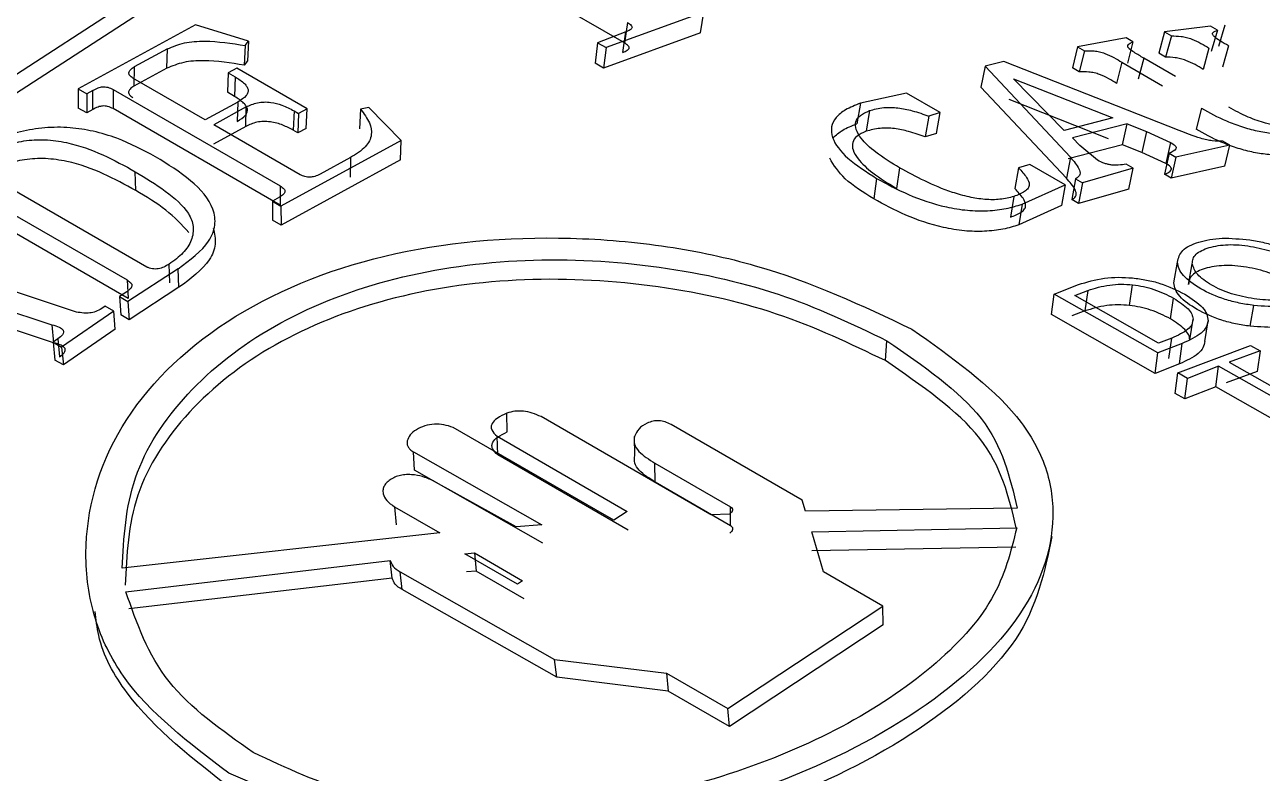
# Model space of a CAD drawing. Header units: millimetres. Extents: x 0 to 293, y 0 to 345.
# Drawn here: x 61.54 to 66.83, y 124.05 to 127.25 of the extents above; entities that cross this region are included whole.
import ezdxf

# ---------------------------------------------------------------- set-up
doc = ezdxf.new("R2010")
doc.units = ezdxf.units.MM

msp = doc.modelspace()

# ---------------------------------------------------------------- linework, layer by layer
at = {"color": 7, "linetype": 'Continuous', "lineweight": 25}
for p, q in [((62.388, 127.6091), (59.5546, 125.771)), ((64.1023, 127.1698), (63.3884, 127.5819)), ((62.3808, 127.5237), (59.5704, 125.7006)), ((64.441, 127.3015), (64.0235, 127.1495)), ((64.4264, 127.2132), (64.441, 127.3015)), ((62.2696, 127.247), (61.7682, 126.973)), ((62.4963, 127.1772), (62.2696, 127.247)), ((64.1148, 127.2574), (64.1023, 127.1698)), ((66.607, 127.2411), (66.4102, 127.2165)), ((66.6364, 127.2241), (66.607, 127.2411)), ((66.6424, 127.1565), (66.6695, 127.2476)), ((64.1078, 127.2167), (63.9874, 127.1704)), ((64.4264, 127.2132), (64.0124, 127.0625)), ((64.0957, 127.1292), (64.1078, 127.2167)), ((66.2455, 127.1911), (66.0381, 127.1531)), ((66.2749, 127.1741), (66.2455, 127.1911)), ((66.4102, 127.2165), (66.3852, 127.1257)), ((66.4102, 127.2165), (66.4397, 127.1995)), ((66.4397, 127.1995), (66.4147, 127.1087)), ((66.6364, 127.2241), (66.6098, 127.1331)), ((62.1493, 127.1443), (62.0076, 127.0673)), ((62.1467, 127.0612), (62.1493, 127.1443)), ((62.4809, 127.1586), (62.4767, 127.0747)), ((62.4809, 127.1586), (62.4963, 127.1772)), ((62.4963, 127.1772), (62.4919, 127.0932)), ((63.9874, 127.1704), (63.9763, 127.0833)), ((63.9874, 127.1704), (64.0235, 127.1495)), ((64.0235, 127.1495), (64.0124, 127.0625)), ((66.0381, 127.1531), (66.0161, 127.0628)), ((66.0381, 127.1531), (66.0676, 127.1361)), ((66.0676, 127.1361), (66.0456, 127.0458)), ((66.2749, 127.1741), (66.2513, 127.0835)), ((66.4147, 127.1087), (66.3852, 127.1257)), ((66.5999, 127.1478), (66.5744, 127.0569)), ((66.6834, 127.1578), (66.6573, 127.0668)), ((62.4919, 127.0932), (62.4767, 127.0747)), ((64.0124, 127.0625), (63.9763, 127.0833)), ((65.723, 127.0906), (65.6435, 127.0706)), ((66.4722, 126.7961), (65.723, 127.0906)), ((66.2279, 127.0872), (66.2054, 126.9968)), ((66.2279, 127.0872), (66.4015, 126.987)), ((66.321, 127.1048), (66.2978, 127.0143)), ((66.4571, 127.0262), (66.321, 127.1048)), ((62.0076, 127.0673), (62.0061, 126.9848)), ((62.1467, 127.0612), (62.0061, 126.9848)), ((62.4089, 127.0422), (62.4059, 126.9588)), ((62.4452, 127.0613), (62.4089, 127.0422)), ((62.4089, 127.0422), (62.4393, 127.0246)), ((62.4393, 127.0246), (62.4363, 126.9413)), ((62.746, 126.8876), (62.4452, 127.0613)), ((65.6435, 127.0706), (65.6247, 126.981)), ((65.6435, 127.0706), (66.0077, 126.6811)), ((66.0456, 127.0458), (66.0161, 127.0628)), ((61.7682, 126.973), (61.8043, 126.9522)), ((61.7682, 126.973), (61.7684, 126.8915)), ((61.8303, 126.9672), (61.8043, 126.9522)), ((61.8302, 126.8855), (61.8303, 126.9672)), ((61.9171, 126.9709), (61.9167, 126.889)), ((61.9171, 126.9709), (62.6311, 126.5588)), ((62.3109, 126.8405), (62.0018, 127.019)), ((65.9905, 126.592), (65.6247, 126.981)), ((65.9817, 126.7962), (65.7648, 127.017)), ((65.7648, 127.017), (66.1896, 126.8496)), ((61.8043, 126.9522), (61.8044, 126.8706)), ((62.4501, 126.9171), (62.3109, 126.8405)), ((62.4363, 126.9413), (62.4059, 126.9588)), ((62.4501, 126.9171), (62.4479, 126.8342)), ((65.308, 126.9551), (65.1103, 126.9123)), ((65.4516, 126.8722), (65.308, 126.9551)), ((66.1699, 126.7597), (65.7458, 126.9274)), ((61.8044, 126.8706), (61.7684, 126.8915)), ((61.8302, 126.8855), (61.8044, 126.8706)), ((62.6306, 126.4769), (61.9167, 126.889)), ((62.4862, 126.8963), (62.3469, 126.8197)), ((62.4839, 126.8133), (62.4862, 126.8963)), ((62.6901, 126.8798), (62.6871, 126.7965)), ((62.6901, 126.8798), (62.7096, 126.8685)), ((62.7096, 126.8685), (62.7066, 126.7852)), ((62.746, 126.8876), (62.7096, 126.8685)), ((62.7427, 126.8042), (62.746, 126.8876)), ((62.9744, 126.8871), (62.9702, 126.8031)), ((63.0096, 126.894), (62.9744, 126.8871)), ((63.1487, 126.7536), (63.0096, 126.894)), ((65.1103, 126.9123), (65.0958, 126.824)), ((65.1493, 126.8805), (65.1349, 126.7922)), ((65.4516, 126.8722), (65.4034, 126.857)), ((65.4357, 126.7834), (65.4516, 126.8722)), ((66.5674, 126.8912), (66.545, 126.8008)), ((62.4839, 126.8133), (62.3458, 126.7374)), ((62.7165, 126.6064), (62.3469, 126.8197)), ((65.4034, 126.857), (65.3878, 126.7684)), ((66.1896, 126.8496), (65.9817, 126.7962)), ((66.2505, 126.824), (66.0163, 126.7639)), ((66.2306, 126.7342), (66.2505, 126.824)), ((66.2505, 126.824), (66.3324, 126.791)), ((62.7066, 126.7852), (62.6871, 126.7965)), ((62.7427, 126.8042), (62.7066, 126.7852)), ((65.4357, 126.7834), (65.3878, 126.7684)), ((66.0479, 126.7313), (66.0163, 126.7639)), ((66.3324, 126.791), (66.3124, 126.7011)), ((66.3324, 126.791), (66.4354, 126.745)), ((63.1487, 126.7536), (62.6344, 126.473)), ((63.1447, 126.6697), (63.1487, 126.7536)), ((66.2306, 126.7342), (65.9983, 126.6746)), ((66.123, 126.6691), (66.0479, 126.7313)), ((66.3124, 126.7011), (66.2306, 126.7342)), ((66.4354, 126.745), (66.4153, 126.6551)), ((66.6888, 126.7333), (66.4587, 126.6813)), ((66.6888, 126.7333), (66.6594, 126.7504)), ((66.6673, 126.6431), (66.6888, 126.7333)), ((63.1447, 126.6697), (62.6346, 126.3914)), ((62.932, 126.6799), (62.8013, 126.6088)), ((62.932, 126.6799), (62.9294, 126.5968)), ((65.8346, 126.651), (65.7864, 126.6359)), ((65.9852, 126.5641), (65.8346, 126.651)), ((66.0077, 126.6811), (65.9905, 126.592)), ((66.2756, 126.6343), (66.2462, 126.6513)), ((66.4153, 126.6551), (66.3124, 126.7011)), ((66.4292, 126.6983), (66.4096, 126.6086)), ((66.4292, 126.6983), (66.4587, 126.6813)), ((66.4587, 126.6813), (66.439, 126.5915)), ((62.0613, 126.2123), (61.3473, 126.6245)), ((62.0135, 126.539), (62.0119, 126.6197)), ((65.2779, 126.6359), (65.265, 126.5481)), ((65.7864, 126.6359), (65.7708, 126.5473)), ((66.2756, 126.6343), (66.0594, 126.5724)), ((66.2575, 126.5449), (66.2756, 126.6343)), ((66.439, 126.5915), (66.4096, 126.6086)), ((66.6673, 126.6431), (66.439, 126.5915)), ((61.2626, 126.5693), (61.9765, 126.1571)), ((62.6311, 126.5588), (62.6306, 126.4769)), ((65.1796, 126.5911), (65.1675, 126.5037)), ((65.8013, 126.4806), (65.9852, 126.5641)), ((65.9852, 126.5641), (65.9693, 126.4754)), ((66.03, 126.5894), (66.0136, 126.5005)), ((66.03, 126.5894), (66.0594, 126.5724)), ((66.0594, 126.5724), (66.043, 126.4835)), ((66.2575, 126.5449), (66.043, 126.4835)), ((62.6275, 126.5107), (62.5983, 126.4938)), ((62.5983, 126.4938), (62.6344, 126.473)), ((62.5983, 126.4938), (62.5985, 126.4122)), ((65.7654, 126.5135), (65.7511, 126.4252)), ((66.043, 126.4835), (66.0136, 126.5005)), ((61.9814, 126.0785), (61.2675, 126.4906)), ((62.6344, 126.473), (62.6346, 126.3914)), ((65.8013, 126.4806), (65.7871, 126.3924)), ((65.9693, 126.4754), (65.7871, 126.3924)), ((62.6346, 126.3914), (62.5985, 126.4122)), ((61.7607, 126.0202), (60.7597, 126.3516)), ((66.4498, 126.1452), (66.4652, 126.2338)), ((62.1947, 126.2052), (61.9801, 126.0651)), ((62.1601, 126.1452), (62.1564, 126.2246)), ((62.1985, 126.1258), (62.1947, 126.2052)), ((66.513, 126.1376), (66.5287, 126.2263)), ((61.9765, 126.1571), (61.9814, 126.0785)), ((62.1985, 126.1258), (61.9856, 125.9869)), ((65.9382, 126.097), (66.0427, 126.1376)), ((66.2602, 126.0484), (66.2738, 126.1364)), ((61.9758, 126.1071), (61.944, 126.086)), ((61.944, 126.086), (61.9801, 126.0651)), ((61.944, 126.086), (61.9495, 126.0077)), ((65.9266, 126.0097), (65.9382, 126.097)), ((66.3815, 125.8455), (65.9382, 126.097)), ((66.026, 126.0908), (66.082, 126.1124)), ((66.3846, 125.8873), (66.026, 126.0908)), ((66.082, 126.1124), (66.0696, 126.0249)), ((66.435, 125.9914), (66.449, 126.0796)), ((61.3734, 126.0593), (61.6555, 125.9661)), ((61.9197, 126.0246), (61.6967, 125.8707)), ((61.8836, 126.0454), (61.8683, 126.0351)), ((61.9197, 126.0246), (61.8836, 126.0454)), ((61.9256, 125.9466), (61.9197, 126.0246)), ((61.9801, 126.0651), (61.9856, 125.9869)), ((66.0696, 126.0249), (66.0141, 126.0035)), ((66.7765, 125.9595), (66.7919, 126.0481)), ((61.6628, 125.8891), (61.3812, 125.9826)), ((61.6555, 125.9661), (61.6628, 125.8891)), ((61.9856, 125.9869), (61.9495, 126.0077)), ((66.3698, 125.7582), (65.9266, 126.0097)), ((66.5184, 125.9018), (66.532, 125.9897)), ((66.582, 125.895), (66.5959, 125.9831)), ((61.9256, 125.9466), (61.7045, 125.7941)), ((61.681, 125.9059), (61.6606, 125.8916)), ((61.6606, 125.8916), (61.6967, 125.8707)), ((61.6606, 125.8916), (61.6684, 125.8149)), ((61.681, 125.9059), (61.6886, 125.8291)), ((61.6967, 125.8707), (61.7045, 125.7941)), ((65.217, 125.8127), (65.2236, 125.8978)), ((66.486, 125.886), (66.3815, 125.8455)), ((66.4407, 125.9089), (66.3846, 125.8873)), ((66.4282, 125.8213), (66.4407, 125.9089)), ((66.4671, 125.76), (66.7774, 125.8774)), ((66.4735, 125.7984), (66.486, 125.886)), ((66.7774, 125.8774), (66.819, 125.8538)), ((61.7045, 125.7941), (61.6684, 125.8149)), ((66.3698, 125.7582), (66.3815, 125.8455)), ((66.819, 125.8538), (66.6867, 125.8054)), ((66.6867, 125.8054), (67.0883, 125.5775)), ((66.819, 125.8538), (66.8052, 125.7657)), ((66.4735, 125.7984), (66.3698, 125.7582)), ((66.4558, 125.6729), (66.4671, 125.76)), ((66.5087, 125.7364), (66.4671, 125.76)), ((66.6413, 125.7883), (66.5087, 125.7364)), ((66.6289, 125.7007), (66.6413, 125.7883)), ((67.0429, 125.5603), (66.6413, 125.7883)), ((66.8052, 125.7657), (66.6739, 125.7177)), ((66.4974, 125.6493), (66.5087, 125.7364)), ((66.6289, 125.7007), (66.4974, 125.6493)), ((67.0305, 125.4728), (66.6289, 125.7007)), ((66.4974, 125.6493), (66.4558, 125.6729)), ((63.6013, 125.5082), (63.5989, 125.5885)), ((64.4676, 125.1564), (63.7461, 125.5734)), ((64.8622, 125.2162), (64.3014, 125.54)), ((63.9792, 125.1758), (63.3703, 125.5273)), ((63.558, 125.4895), (64.1142, 125.1681)), ((63.5613, 125.4098), (63.558, 125.4895)), ((64.1458, 125.4071), (64.1449, 125.4882)), ((63.2001, 125.4226), (63.7487, 125.1109)), ((63.2052, 125.3441), (63.2001, 125.4226)), ((64.1175, 125.0884), (63.5613, 125.4098)), ((63.7538, 125.0324), (63.2052, 125.3441)), ((64.2325, 125.3746), (64.5546, 125.1882)), ((64.2339, 125.2938), (64.2325, 125.3746)), ((63.6396, 125.1029), (63.295, 125.2938)), ((64.556, 125.1074), (64.2339, 125.2938)), ((63.1195, 125.1885), (63.3137, 125.0764)), ((63.1195, 125.1885), (63.1264, 125.1112)), ((64.0563, 125.1313), (63.9792, 125.1758)), ((64.556, 125.1074), (64.5546, 125.1882)), ((64.8763, 125.169), (64.8622, 125.2162)), ((65.7802, 125.1821), (64.8763, 125.169)), ((64.1142, 125.1681), (64.0563, 125.1313)), ((64.4731, 125.1535), (64.4676, 125.1564)), ((64.5507, 125.157), (64.4731, 125.1535)), ((63.3137, 125.0764), (61.9558, 124.9261)), ((63.7487, 125.1109), (63.6396, 125.1029)), ((64.9023, 125.0816), (65.7784, 125.0985)), ((64.9528, 124.9101), (64.9023, 125.0816)), ((65.7753, 125.0152), (64.903, 125.0004)), ((61.9717, 124.825), (63.101, 124.9595)), ((63.1094, 124.8833), (63.101, 124.9595)), ((63.4201, 124.9878), (63.4613, 124.9912)), ((63.6453, 124.8577), (63.4201, 124.9878)), ((63.4613, 124.9912), (63.6667, 124.8726)), ((63.4613, 124.9912), (63.4682, 124.9139)), ((63.1431, 124.9108), (63.8039, 124.5366)), ((63.1517, 124.8347), (63.1431, 124.9108)), ((63.4682, 124.9139), (63.4272, 124.9106)), ((63.6736, 124.7953), (63.4682, 124.9139)), ((65.2056, 124.7642), (64.9528, 124.9101)), ((63.1094, 124.8833), (61.9849, 124.7524)), ((63.6667, 124.8726), (63.6453, 124.8577)), ((63.8125, 124.4605), (63.1517, 124.8347)), ((64.5439, 124.3263), (65.2056, 124.7642)), ((65.2073, 124.6835), (65.2056, 124.7642)), ((65.2073, 124.6835), (64.551, 124.2492)), ((63.8039, 124.5366), (64.2813, 124.4779)), ((63.8125, 124.4605), (63.8039, 124.5366)), ((64.2885, 124.4008), (63.8125, 124.4605)), ((64.2813, 124.4779), (64.5439, 124.3263)), ((64.2813, 124.4779), (64.2885, 124.4008)), ((64.551, 124.2492), (64.2885, 124.4008)), ((64.551, 124.2492), (64.5439, 124.3263))]:
    msp.add_line(p, q, dxfattribs=at)
for points, knots in [([(64.1148, 127.2574), (64.121, 127.2533), (64.1297, 127.2476), (64.1346, 127.2393), (64.1346, 127.2323), (64.1256, 127.2242), (64.1144, 127.2195), (64.1078, 127.2167)], [0, 0, 0, 0, 0.275758, 0.390147, 0.498354, 0.708455, 1, 1, 1, 1]), ([(66.4397, 127.1995), (66.4529, 127.1993), (66.4727, 127.199), (66.5038, 127.1939), (66.5499, 127.1782), (66.5776, 127.1613), (66.5999, 127.1478)], [0, 0, 0, 0, 0.251913, 0.376677, 0.501141, 1, 1, 1, 1]), ([(66.6834, 127.1578), (66.6592, 127.1711), (66.6289, 127.1878), (66.6133, 127.2074), (66.6178, 127.2171), (66.629, 127.2213), (66.6364, 127.2241)], [0, 0, 0, 0, 0.498598, 0.623699, 0.748284, 1, 1, 1, 1]), ([(62.1493, 127.1443), (62.1725, 127.1541), (62.2187, 127.1735), (62.3378, 127.1813), (62.4237, 127.1677), (62.4809, 127.1586)], [0, 0, 0, 0, 0.250351, 0.50057, 1, 1, 1, 1]), ([(64.0957, 127.1292), (64.1022, 127.132), (64.1113, 127.1359), (64.1191, 127.1421), (64.1222, 127.1466), (64.1221, 127.1518), (64.1172, 127.16), (64.1085, 127.1657), (64.1023, 127.1698)], [0, 0, 0, 0, 0.29017, 0.4039616, 0.5006979, 0.6083466, 0.7227724, 1, 1, 1, 1]), ([(66.0676, 127.1361), (66.0809, 127.1365), (66.1009, 127.1373), (66.1325, 127.1327), (66.1782, 127.1176), (66.2058, 127.1007), (66.2279, 127.0872)], [0, 0, 0, 0, 0.2518343, 0.3762055, 0.5011595, 1, 1, 1, 1]), ([(66.321, 127.1048), (66.3072, 127.113), (66.2852, 127.1261), (66.2597, 127.143), (66.2512, 127.1549), (66.2557, 127.1657), (66.2672, 127.1708), (66.2749, 127.1741)], [0, 0, 0, 0, 0.313084, 0.499257, 0.62385, 0.748652, 1, 1, 1, 1]), ([(62.4767, 127.0747), (62.4198, 127.0839), (62.3343, 127.0976), (62.2156, 127.0902), (62.1697, 127.0709), (62.1467, 127.0612)], [0, 0, 0, 0, 0.500385, 0.750394, 1, 1, 1, 1]), ([(66.5744, 127.0569), (66.5522, 127.0704), (66.5244, 127.0873), (66.4785, 127.103), (66.4475, 127.1082), (66.4278, 127.1085), (66.4147, 127.1087)], [0, 0, 0, 0, 0.50022, 0.624633, 0.749219, 1, 1, 1, 1]), ([(62.0018, 127.019), (61.9966, 127.0227), (61.9891, 127.028), (61.9848, 127.0365), (61.9842, 127.0427), (61.9863, 127.049), (61.9929, 127.0578), (62.0015, 127.0634), (62.0076, 127.0673)], [0, 0, 0, 0, 0.253854, 0.366459, 0.47641, 0.589793, 0.712184, 1, 1, 1, 1]), ([(62.4393, 127.0246), (62.4533, 127.0154), (62.4729, 127.0026), (62.489, 126.9838), (62.4951, 126.9708), (62.4942, 126.9575), (62.4827, 126.9379), (62.4636, 126.9257), (62.4501, 126.9171)], [0, 0, 0, 0, 0.284741, 0.399162, 0.499216, 0.606004, 0.720887, 1, 1, 1, 1]), ([(66.2054, 126.9968), (66.1834, 127.0103), (66.1558, 127.0272), (66.1102, 127.0423), (66.0787, 127.047), (66.0589, 127.0462), (66.0456, 127.0458)], [0, 0, 0, 0, 0.500172, 0.625066, 0.74931, 1, 1, 1, 1]), ([(61.8303, 126.9672), (61.8375, 126.971), (61.8476, 126.9762), (61.8626, 126.9807), (61.8728, 126.9824), (61.8836, 126.9824), (61.8998, 126.9795), (61.9099, 126.9745), (61.9171, 126.9709)], [0, 0, 0, 0, 0.290072, 0.404257, 0.501718, 0.607961, 0.721823, 1, 1, 1, 1]), ([(62.0061, 126.9848), (62.0001, 126.9809), (61.9915, 126.9754), (61.9851, 126.9666), (61.983, 126.9604), (61.9836, 126.9542), (61.988, 126.9457), (61.9955, 126.9404), (62.0007, 126.9367)], [0, 0, 0, 0, 0.286295, 0.4082962, 0.521581, 0.6317277, 0.7447801, 1, 1, 1, 1]), ([(62.4479, 126.8342), (62.4613, 126.8427), (62.4802, 126.8548), (62.4915, 126.8743), (62.4922, 126.8876), (62.4861, 126.9005), (62.4699, 126.9193), (62.4503, 126.9321), (62.4363, 126.9413)], [0, 0, 0, 0, 0.277918, 0.3925167, 0.4992796, 0.5992043, 0.7138624, 1, 1, 1, 1]), ([(62.4862, 126.8963), (62.5012, 126.9033), (62.5236, 126.9137), (62.5624, 126.9182), (62.5991, 126.916), (62.6444, 126.9032), (62.6736, 126.8883), (62.6901, 126.8798)], [0, 0, 0, 0, 0.250849, 0.375263, 0.501446, 0.717566, 1, 1, 1, 1]), ([(61.9167, 126.889), (61.9095, 126.8926), (61.8994, 126.8976), (61.8832, 126.9005), (61.8725, 126.9006), (61.8623, 126.8989), (61.8474, 126.8944), (61.8374, 126.8892), (61.8302, 126.8855)], [0, 0, 0, 0, 0.279658, 0.393745, 0.499741, 0.596983, 0.710829, 1, 1, 1, 1]), ([(62.9744, 126.8871), (62.989, 126.8676), (63.0153, 126.8323), (63.0263, 126.7763), (62.9996, 126.7229), (62.9551, 126.6946), (62.932, 126.6799)], [0, 0, 0, 0, 0.276437, 0.499411, 0.739658, 1, 1, 1, 1]), ([(65.1103, 126.9123), (65.0881, 126.9034), (65.046, 126.8865), (65.0031, 126.8518), (64.9834, 126.8111), (64.9897, 126.7517), (65.0504, 126.6731), (65.1355, 126.6191), (65.1796, 126.5911)], [0, 0, 0, 0, 0.1339733, 0.2542635, 0.3758954, 0.5017659, 0.7418258, 1, 1, 1, 1]), ([(65.2779, 126.6359), (65.2424, 126.6577), (65.1776, 126.6975), (65.1165, 126.7542), (65.09, 126.799), (65.0878, 126.8328), (65.1069, 126.8614), (65.135, 126.874), (65.1493, 126.8805)], [0, 0, 0, 0, 0.273545, 0.499629, 0.63914, 0.762059, 0.878448, 1, 1, 1, 1]), ([(65.1493, 126.8805), (65.1684, 126.8857), (65.1958, 126.8932), (65.2395, 126.895), (65.2811, 126.8921), (65.338, 126.8798), (65.38, 126.8651), (65.4034, 126.857)], [0, 0, 0, 0, 0.27257, 0.390014, 0.501056, 0.722638, 1, 1, 1, 1]), ([(66.5674, 126.8912), (66.6016, 126.8722), (66.6532, 126.8436), (66.7377, 126.8115), (66.8052, 126.7933), (66.8732, 126.7823), (66.9564, 126.7789), (67.0061, 126.7853), (67.0388, 126.7896)], [0, 0, 0, 0, 0.249099, 0.376431, 0.498614, 0.61923, 0.748954, 1, 1, 1, 1]), ([(67.001, 126.8197), (66.9789, 126.8169), (66.9455, 126.8127), (66.8878, 126.8171), (66.8443, 126.8257), (66.8039, 126.8383), (66.7482, 126.8603), (66.7109, 126.8806), (66.6843, 126.895)], [0, 0, 0, 0, 0.250926, 0.37987, 0.50147, 0.601613, 0.715882, 1, 1, 1, 1]), ([(62.0987, 126.6835), (62.0456, 126.7117), (61.9645, 126.7548), (61.8365, 126.7936), (61.7319, 126.8101), (61.6248, 126.8099), (61.5197, 126.7926), (61.4223, 126.7601), (61.3682, 126.7289), (61.3405, 126.7129)], [0, 0, 0, 0, 0.249171, 0.380625, 0.498726, 0.623175, 0.747417, 0.870468, 1, 1, 1, 1]), ([(62.6871, 126.7965), (62.6728, 126.8042), (62.6442, 126.8195), (62.5989, 126.8324), (62.5597, 126.835), (62.5211, 126.8307), (62.4988, 126.8203), (62.4839, 126.8133)], [0, 0, 0, 0, 0.250689, 0.500339, 0.626354, 0.750438, 1, 1, 1, 1]), ([(64.994, 126.7636), (65.0062, 126.7755), (65.0312, 126.7996), (65.0739, 126.8157), (65.0958, 126.824)], [0, 0, 0, 0, 0.4878391, 1, 1, 1, 1]), ([(61.3773, 126.6925), (61.4019, 126.7061), (61.4486, 126.732), (61.5358, 126.7538), (61.6275, 126.7588), (61.8075, 126.7326), (61.9214, 126.6697), (62.0119, 126.6197)], [0, 0, 0, 0, 0.132274, 0.251062, 0.373112, 0.502083, 1, 1, 1, 1]), ([(65.1349, 126.7922), (65.1207, 126.7858), (65.0929, 126.7733), (65.0741, 126.7448), (65.0766, 126.711), (65.1033, 126.6664), (65.1647, 126.6098), (65.2294, 126.57), (65.265, 126.5481)], [0, 0, 0, 0, 0.120884, 0.236833, 0.359597, 0.499217, 0.72511, 1, 1, 1, 1]), ([(65.3878, 126.7684), (65.3645, 126.7765), (65.3227, 126.7912), (65.266, 126.8036), (65.2245, 126.8066), (65.181, 126.8048), (65.1539, 126.7974), (65.1349, 126.7922)], [0, 0, 0, 0, 0.278237, 0.500229, 0.611173, 0.728342, 1, 1, 1, 1]), ([(66.6594, 126.7504), (66.6447, 126.75), (66.6232, 126.7494), (66.5894, 126.7555), (66.54, 126.7689), (66.5021, 126.7841), (66.4722, 126.7961)], [0, 0, 0, 0, 0.2502087, 0.3654368, 0.5005209, 1, 1, 1, 1]), ([(67.0145, 126.6989), (66.982, 126.6947), (66.9327, 126.6883), (66.85, 126.6918), (66.7823, 126.7028), (66.715, 126.7211), (66.6307, 126.7532), (66.5792, 126.7818), (66.545, 126.8008)], [0, 0, 0, 0, 0.250037, 0.379308, 0.499861, 0.622121, 0.749915, 1, 1, 1, 1]), ([(66.4354, 126.745), (66.443, 126.7403), (66.4543, 126.7333), (66.4601, 126.7234), (66.4578, 126.7103), (66.4419, 126.7037), (66.4292, 126.6983)], [0, 0, 0, 0, 0.248749, 0.37219, 0.498935, 1, 1, 1, 1]), ([(62.0135, 126.539), (61.9231, 126.589), (61.8095, 126.6519), (61.63, 126.6783), (61.5388, 126.6737), (61.4519, 126.6522), (61.4055, 126.6266), (61.3809, 126.6131)], [0, 0, 0, 0, 0.499279, 0.62783, 0.749975, 0.867904, 1, 1, 1, 1]), ([(62.1947, 126.2052), (62.2456, 126.2428), (62.3218, 126.2992), (62.3573, 126.3911), (62.3457, 126.4827), (62.256, 126.5858), (62.1512, 126.6509), (62.0987, 126.6835)], [0, 0, 0, 0, 0.250412, 0.375461, 0.501029, 0.750048, 1, 1, 1, 1]), ([(65.1675, 126.5037), (65.1225, 126.5315), (65.035, 126.5855), (64.9975, 126.6476), (64.9793, 126.6778)], [0, 0, 0, 0, 0.514469, 1, 1, 1, 1]), ([(66.0077, 126.6811), (66.0221, 126.6648), (66.0437, 126.6402), (66.0517, 126.6118), (66.0436, 126.5977), (66.0347, 126.5923), (66.03, 126.5894)], [0, 0, 0, 0, 0.4997289, 0.7495346, 0.8679966, 1, 1, 1, 1]), ([(66.2462, 126.6513), (66.2353, 126.6499), (66.2164, 126.6474), (66.1897, 126.6472), (66.1694, 126.6504), (66.147, 126.6568), (66.1329, 126.664), (66.123, 126.6691)], [0, 0, 0, 0, 0.289154, 0.502328, 0.610588, 0.725306, 1, 1, 1, 1]), ([(66.4096, 126.6086), (66.4221, 126.6138), (66.4379, 126.6205), (66.44, 126.6335), (66.4342, 126.6434), (66.4229, 126.6504), (66.4153, 126.6551)], [0, 0, 0, 0, 0.499672, 0.626172, 0.750149, 1, 1, 1, 1]), ([(62.0119, 126.6197), (62.0559, 126.5928), (62.1438, 126.539), (62.235, 126.4604), (62.2642, 126.3855), (62.2549, 126.3273), (62.2204, 126.2709), (62.1777, 126.24), (62.1564, 126.2246)], [0, 0, 0, 0, 0.24986, 0.499104, 0.622599, 0.748947, 0.874372, 1, 1, 1, 1]), ([(62.8013, 126.6088), (62.7943, 126.6054), (62.7843, 126.6006), (62.7687, 126.5971), (62.7578, 126.596), (62.747, 126.5965), (62.7322, 126.599), (62.7229, 126.6034), (62.7165, 126.6064)], [0, 0, 0, 0, 0.2875873, 0.4098349, 0.5230998, 0.6330007, 0.7456604, 1, 1, 1, 1]), ([(65.7654, 126.5135), (65.7468, 126.5087), (65.7108, 126.4995), (65.6422, 126.4995), (65.5718, 126.511), (65.4378, 126.5494), (65.3484, 126.5978), (65.2779, 126.6359)], [0, 0, 0, 0, 0.128128, 0.247697, 0.366993, 0.501129, 1, 1, 1, 1]), ([(65.7864, 126.6359), (65.7989, 126.6223), (65.8206, 126.5988), (65.8346, 126.5687), (65.8282, 126.5485), (65.8085, 126.5296), (65.7826, 126.5199), (65.7654, 126.5135)], [0, 0, 0, 0, 0.289594, 0.498487, 0.622426, 0.74904, 1, 1, 1, 1]), ([(62.6311, 126.5588), (62.637, 126.5548), (62.6454, 126.5492), (62.651, 126.5404), (62.6519, 126.5345), (62.6496, 126.5287), (62.6425, 126.5203), (62.6338, 126.5147), (62.6275, 126.5107)], [0, 0, 0, 0, 0.28069, 0.394689, 0.498487, 0.595574, 0.709012, 1, 1, 1, 1]), ([(65.1796, 126.5911), (65.2234, 126.5672), (65.3109, 126.5196), (65.4475, 126.4725), (65.5669, 126.4529), (65.6557, 126.451), (65.7358, 126.4608), (65.7795, 126.474), (65.8013, 126.4806)], [0, 0, 0, 0, 0.2496437, 0.4984887, 0.6251775, 0.7486335, 0.874187, 1, 1, 1, 1]), ([(65.7511, 126.4252), (65.7681, 126.4316), (65.7938, 126.4413), (65.8133, 126.4601), (65.8194, 126.4802), (65.8052, 126.5103), (65.7835, 126.5337), (65.7708, 126.5473)], [0, 0, 0, 0, 0.250064, 0.376292, 0.500204, 0.7094, 1, 1, 1, 1]), ([(66.0136, 126.5005), (66.0182, 126.5033), (66.027, 126.5088), (66.035, 126.5229), (66.0267, 126.5512), (66.005, 126.5757), (65.9905, 126.592)], [0, 0, 0, 0, 0.131425, 0.249606, 0.499362, 1, 1, 1, 1]), ([(62.2407, 126.36), (62.2102, 126.3931), (62.1491, 126.4594), (62.0587, 126.5124), (62.0135, 126.539)], [0, 0, 0, 0, 0.499269, 1, 1, 1, 1]), ([(65.7871, 126.3924), (65.7654, 126.3859), (65.722, 126.3727), (65.6424, 126.3632), (65.5541, 126.3652), (65.435, 126.385), (65.2988, 126.4322), (65.2114, 126.4798), (65.1675, 126.5037)], [0, 0, 0, 0, 0.125208, 0.25025, 0.373351, 0.500122, 0.74955, 1, 1, 1, 1]), ([(62.4111, 124.0502), (62.2419, 124.1787), (61.9901, 124.37), (61.8249, 124.713), (61.7761, 125.078), (61.9041, 125.5465), (62.3674, 126.0078), (63.0562, 126.2952), (63.741, 126.3546), (64.2809, 126.3087), (64.8015, 126.1967), (65.1181, 126.0475), (65.3308, 125.9473)], [0, 0, 0, 0, 0.1243938, 0.1851513, 0.2496905, 0.3746727, 0.5000014, 0.6253287, 0.7503101, 0.8148707, 0.8756059, 1, 1, 1, 1]), ([(62.3449, 126.3785), (62.3501, 126.3559), (62.3605, 126.3108), (62.3238, 126.2191), (62.2486, 126.1631), (62.1985, 126.1258)], [0, 0, 0, 0, 0.251202, 0.501002, 1, 1, 1, 1]), ([(66.4652, 126.2338), (66.4696, 126.2514), (66.4784, 126.2872), (66.5525, 126.3215), (66.652, 126.3402), (66.7339, 126.3322), (66.7744, 126.3283)], [0, 0, 0, 0, 0.246818, 0.499992, 0.753183, 1, 1, 1, 1]), ([(66.5287, 126.2263), (66.5291, 126.2337), (66.5298, 126.2483), (66.5484, 126.2741), (66.5964, 126.2978), (66.665, 126.3091), (66.7287, 126.3075), (66.7935, 126.2997), (66.8769, 126.279), (66.9591, 126.2406), (67.0228, 126.1959), (67.033, 126.1661), (67.0381, 126.1514)], [0, 0, 0, 0, 0.062953, 0.124056, 0.250824, 0.377875, 0.438947, 0.501811, 0.623452, 0.750968, 0.877296, 1, 1, 1, 1]), ([(66.7744, 126.3283), (66.7955, 126.3247), (66.8371, 126.3176), (66.9181, 126.2945), (67.0069, 126.2543), (67.0702, 126.2075), (67.097, 126.1694), (67.0997, 126.1516), (67.101, 126.1425)], [0, 0, 0, 0, 0.126805, 0.249029, 0.500262, 0.75368, 0.875238, 1, 1, 1, 1]), ([(61.9558, 124.9261), (61.9629, 125.0563), (61.9771, 125.3169), (62.2137, 125.6809), (62.5865, 125.9748), (63.0773, 126.1717), (63.6386, 126.2577), (64.2186, 126.2322), (64.7767, 126.1124), (65.0747, 125.9693), (65.2236, 125.8978)], [0, 0, 0, 0, 0.124995, 0.250247, 0.375632, 0.500979, 0.626133, 0.751001, 0.875589, 1, 1, 1, 1]), ([(66.7919, 126.0481), (66.7707, 126.0513), (66.7291, 126.0574), (66.6478, 126.0788), (66.5591, 126.1181), (66.4959, 126.1657), (66.4692, 126.2054), (66.4666, 126.2242), (66.4652, 126.2338)], [0, 0, 0, 0, 0.126612, 0.248789, 0.500282, 0.754019, 0.875515, 1, 1, 1, 1]), ([(62.1564, 126.2246), (62.149, 126.2204), (62.1353, 126.2124), (62.1144, 126.2055), (62.0972, 126.2037), (62.0844, 126.2044), (62.0721, 126.2073), (62.065, 126.2106), (62.0613, 126.2123)], [0, 0, 0, 0, 0.2735804, 0.5118307, 0.6312915, 0.7471375, 0.8675859, 1, 1, 1, 1]), ([(67.0203, 126.0621), (67.0151, 126.0766), (67.0043, 126.1064), (66.9414, 126.151), (66.8595, 126.1897), (66.7762, 126.2103), (66.7113, 126.2183), (66.6479, 126.22), (66.5797, 126.2088), (66.5321, 126.1852), (66.5139, 126.1595), (66.5133, 126.145), (66.513, 126.1376)], [0, 0, 0, 0, 0.121602, 0.249655, 0.376375, 0.49949, 0.562286, 0.623215, 0.749838, 0.876098, 0.937071, 1, 1, 1, 1]), ([(66.7925, 126.0764), (66.7595, 126.0827), (66.6922, 126.0954), (66.6085, 126.1343), (66.544, 126.1796), (66.5337, 126.2109), (66.5287, 126.2263)], [0, 0, 0, 0, 0.245469, 0.500012, 0.75437, 1, 1, 1, 1]), ([(65.217, 125.8127), (65.0682, 125.8842), (64.7708, 126.0273), (64.2145, 126.1479), (63.6369, 126.1747), (63.0782, 126.0904), (62.5904, 125.8955), (62.2206, 125.6036), (61.9872, 125.2417), (61.9747, 124.9826), (61.9685, 124.853)], [0, 0, 0, 0, 0.125013, 0.250009, 0.375018, 0.500009, 0.624995, 0.749968, 0.874937, 1, 1, 1, 1]), ([(61.9765, 126.1571), (61.9824, 126.1532), (61.9907, 126.1477), (61.9967, 126.139), (61.9982, 126.133), (61.9965, 126.1269), (61.9902, 126.1177), (61.9818, 126.1115), (61.9758, 126.1071)], [0, 0, 0, 0, 0.285029, 0.397928, 0.497226, 0.597273, 0.711397, 1, 1, 1, 1]), ([(66.0427, 126.1376), (66.0778, 126.1484), (66.1288, 126.1642), (66.2117, 126.1699), (66.253, 126.1673), (66.2734, 126.166)], [0, 0, 0, 0, 0.528443, 0.767025, 1, 1, 1, 1]), ([(66.082, 126.1124), (66.1117, 126.1217), (66.1543, 126.1351), (66.2234, 126.14), (66.2572, 126.1376), (66.2738, 126.1364)], [0, 0, 0, 0, 0.5380268, 0.7738043, 1, 1, 1, 1]), ([(66.2734, 126.166), (66.2934, 126.1634), (66.3333, 126.1583), (66.4138, 126.1375), (66.4633, 126.1131), (66.497, 126.0964)], [0, 0, 0, 0, 0.242223, 0.482616, 1, 1, 1, 1]), ([(66.2738, 126.1364), (66.2891, 126.1342), (66.3201, 126.1297), (66.3831, 126.1125), (66.4222, 126.093), (66.449, 126.0796)], [0, 0, 0, 0, 0.235698, 0.474465, 1, 1, 1, 1]), ([(66.7765, 125.9595), (66.7555, 125.9627), (66.7142, 125.9688), (66.6333, 125.9904), (66.5446, 126.0295), (66.4808, 126.077), (66.454, 126.1167), (66.4512, 126.1356), (66.4498, 126.1452)], [0, 0, 0, 0, 0.125259, 0.247028, 0.500007, 0.752822, 0.874635, 1, 1, 1, 1]), ([(67.101, 126.1425), (67.0968, 126.1258), (67.0882, 126.0921), (67.0146, 126.0589), (66.9149, 126.0392), (66.8326, 126.0452), (66.7919, 126.0481)], [0, 0, 0, 0, 0.247123, 0.499988, 0.752615, 1, 1, 1, 1]), ([(67.0381, 126.1514), (67.0377, 126.1444), (67.037, 126.1306), (67.0189, 126.1061), (66.9721, 126.083), (66.9045, 126.0711), (66.8416, 126.0709), (66.809, 126.0746), (66.7925, 126.0764)], [0, 0, 0, 0, 0.125602, 0.247537, 0.500012, 0.75245, 0.874362, 1, 1, 1, 1]), ([(66.449, 126.0796), (66.472, 126.0647), (66.5053, 126.0432), (66.5281, 126.0116), (66.5307, 125.997), (66.532, 125.9897)], [0, 0, 0, 0, 0.525791, 0.764455, 1, 1, 1, 1]), ([(66.497, 126.0964), (66.5254, 126.0778), (66.5669, 126.0507), (66.593, 126.0109), (66.5949, 125.9924), (66.5959, 125.9831)], [0, 0, 0, 0, 0.518774, 0.758756, 1, 1, 1, 1]), ([(61.8683, 126.0351), (61.8601, 126.0305), (61.845, 126.0221), (61.8178, 126.0151), (61.7892, 126.0152), (61.771, 126.0184), (61.7607, 126.0202)], [0, 0, 0, 0, 0.269777, 0.500455, 0.718386, 1, 1, 1, 1]), ([(66.2602, 126.0484), (66.2437, 126.0496), (66.21, 126.0521), (66.1414, 126.0474), (66.099, 126.0341), (66.0696, 126.0249)], [0, 0, 0, 0, 0.2266194, 0.4624667, 1, 1, 1, 1]), ([(66.435, 125.9914), (66.4082, 126.0049), (66.3691, 126.0244), (66.3063, 126.0417), (66.2755, 126.0462), (66.2602, 126.0484)], [0, 0, 0, 0, 0.526633, 0.765192, 1, 1, 1, 1]), ([(67.083, 126.0532), (67.079, 126.0365), (67.0708, 126.003), (66.9978, 125.9699), (66.8987, 125.9504), (66.817, 125.9565), (66.7765, 125.9595)], [0, 0, 0, 0, 0.247384, 0.50001, 0.752342, 1, 1, 1, 1]), ([(61.6555, 125.9661), (61.6666, 125.9629), (61.6818, 125.9585), (61.697, 125.9498), (61.703, 125.944), (61.7054, 125.9385), (61.7057, 125.9317), (61.6995, 125.9197), (61.6883, 125.9113), (61.681, 125.9059)], [0, 0, 0, 0, 0.294349, 0.40565, 0.498421, 0.558544, 0.618412, 0.748954, 1, 1, 1, 1]), ([(66.5184, 125.9018), (66.5171, 125.909), (66.5144, 125.9236), (66.4913, 125.9551), (66.458, 125.9766), (66.435, 125.9914)], [0, 0, 0, 0, 0.234765, 0.473257, 1, 1, 1, 1]), ([(66.532, 125.9897), (66.5309, 125.9822), (66.5286, 125.9667), (66.5032, 125.937), (66.4663, 125.9204), (66.4407, 125.9089)], [0, 0, 0, 0, 0.225859, 0.46153, 1, 1, 1, 1]), ([(66.5959, 125.9831), (66.5941, 125.9738), (66.5904, 125.9551), (66.5599, 125.9196), (66.5162, 125.8997), (66.486, 125.886)], [0, 0, 0, 0, 0.2324964, 0.4708793, 1, 1, 1, 1]), ([(65.3308, 125.9473), (65.4995, 125.8273), (65.7505, 125.6488), (65.9121, 125.367), (65.9565, 125.0755), (65.8236, 124.6975), (65.3577, 124.2816), (64.6715, 123.949), (63.992, 123.799), (63.4562, 123.7713), (62.9392, 123.8222), (62.6233, 123.9586), (62.4111, 124.0502)], [0, 0, 0, 0, 0.1243936, 0.1851389, 0.2496899, 0.3746712, 0.4999986, 0.6253274, 0.7503095, 0.8148651, 0.8756067, 1, 1, 1, 1]), ([(61.6886, 125.8291), (61.6959, 125.8345), (61.7069, 125.8428), (61.713, 125.8547), (61.7127, 125.8615), (61.7103, 125.867), (61.7043, 125.8728), (61.6891, 125.8815), (61.6739, 125.8859), (61.6628, 125.8891)], [0, 0, 0, 0, 0.249873, 0.379801, 0.43969, 0.500027, 0.592853, 0.704451, 1, 1, 1, 1]), ([(65.2236, 125.8978), (65.3785, 125.7912), (65.6886, 125.5777), (65.7496, 125.3141), (65.7802, 125.1821)], [0, 0, 0, 0, 0.499474, 1, 1, 1, 1]), ([(66.582, 125.895), (66.5803, 125.8858), (66.5768, 125.8672), (66.5468, 125.8318), (66.5034, 125.8121), (66.4735, 125.7984)], [0, 0, 0, 0, 0.232917, 0.471375, 1, 1, 1, 1]), ([(65.7765, 125.0984), (65.7451, 125.23), (65.6821, 125.4932), (65.372, 125.7062), (65.217, 125.8127)], [0, 0, 0, 0, 0.49997, 1, 1, 1, 1]), ([(63.7461, 125.5734), (63.7337, 125.5789), (63.7107, 125.5891), (63.6718, 125.5973), (63.633, 125.5978), (63.6104, 125.5916), (63.5989, 125.5885)], [0, 0, 0, 0, 0.293426, 0.54272, 0.769054, 1, 1, 1, 1]), ([(63.3703, 125.5273), (63.3573, 125.5316), (63.3327, 125.5398), (63.2896, 125.5422), (63.2476, 125.5351), (63.2117, 125.5184), (63.1847, 125.4962), (63.1738, 125.4742), (63.1727, 125.4566), (63.1769, 125.4439), (63.1859, 125.4322), (63.1953, 125.4259), (63.2001, 125.4226)], [0, 0, 0, 0, 0.131369, 0.249124, 0.371977, 0.499597, 0.627309, 0.750432, 0.813977, 0.874509, 0.935409, 1, 1, 1, 1]), ([(63.5989, 125.5885), (63.5845, 125.5815), (63.5588, 125.5692), (63.5369, 125.5479), (63.5318, 125.5304), (63.5352, 125.5109), (63.5486, 125.4983), (63.558, 125.4895)], [0, 0, 0, 0, 0.281156, 0.50168, 0.614862, 0.730731, 1, 1, 1, 1]), ([(64.3014, 125.54), (64.2932, 125.544), (64.2783, 125.5514), (64.2548, 125.5559), (64.2372, 125.5557), (64.2193, 125.5533), (64.1915, 125.5433), (64.1596, 125.5214), (64.1499, 125.4996), (64.1449, 125.4882)], [0, 0, 0, 0, 0.140987, 0.258721, 0.314596, 0.371753, 0.498952, 0.73811, 1, 1, 1, 1]), ([(63.5613, 125.4098), (63.5519, 125.4186), (63.5384, 125.4311), (63.5348, 125.4506), (63.5398, 125.468), (63.5615, 125.4891), (63.587, 125.5014), (63.6013, 125.5082)], [0, 0, 0, 0, 0.270417, 0.386514, 0.499672, 0.719639, 1, 1, 1, 1]), ([(64.1449, 125.4882), (64.1439, 125.4774), (64.1418, 125.4556), (64.1689, 125.4141), (64.2071, 125.3904), (64.2325, 125.3746)], [0, 0, 0, 0, 0.246974, 0.500293, 1, 1, 1, 1]), ([(64.2339, 125.2938), (64.2085, 125.3095), (64.1703, 125.3332), (64.1429, 125.3746), (64.1449, 125.3963), (64.1458, 125.4071)], [0, 0, 0, 0, 0.5003573, 0.753638, 1, 1, 1, 1]), ([(63.295, 125.2938), (63.2805, 125.301), (63.2538, 125.3143), (63.2123, 125.3243), (63.1782, 125.3266), (63.1512, 125.3243), (63.1264, 125.3177), (63.1049, 125.3072), (63.0872, 125.294), (63.0751, 125.2786), (63.0696, 125.2616), (63.0703, 125.2396), (63.0839, 125.2125), (63.1072, 125.1968), (63.1195, 125.1885)], [0, 0, 0, 0, 0.1350491, 0.2489752, 0.3167825, 0.3784839, 0.438076, 0.499965, 0.5626826, 0.6228449, 0.6845133, 0.7514758, 0.8685945, 1, 1, 1, 1]), ([(64.5546, 125.1882), (64.5576, 125.186), (64.5619, 125.1827), (64.5642, 125.1774), (64.5645, 125.1721), (64.5607, 125.1647), (64.5542, 125.1597), (64.5507, 125.157)], [0, 0, 0, 0, 0.245056, 0.356766, 0.467755, 0.707511, 1, 1, 1, 1]), ([(65.7784, 125.0985), (65.7533, 124.9966), (65.7031, 124.7924), (65.4332, 124.4994), (65.0458, 124.2396), (64.5593, 124.0346), (64.0172, 123.9057), (63.4653, 123.8735), (62.9383, 123.9406), (62.6568, 124.0727), (62.5162, 124.1387)], [0, 0, 0, 0, 0.12508, 0.250383, 0.375775, 0.501095, 0.626205, 0.751032, 0.875595, 1, 1, 1, 1]), ([(64.5523, 125.0763), (64.5558, 125.079), (64.5622, 125.0839), (64.566, 125.0913), (64.5656, 125.0966), (64.5633, 125.1019), (64.5589, 125.1052), (64.556, 125.1074)], [0, 0, 0, 0, 0.290983, 0.530257, 0.641435, 0.753584, 1, 1, 1, 1]), ([(65.9286, 125.0613), (65.8981, 124.9132), (65.8369, 124.617), (65.3587, 124.2023), (64.6807, 123.873), (64.0035, 123.7256), (63.4703, 123.6996), (62.9546, 123.7518), (62.6393, 123.8883), (62.4273, 123.9801)], [0, 0, 0, 0, 0.166462, 0.333017, 0.499574, 0.666037, 0.752209, 0.833434, 1, 1, 1, 1]), ([(63.101, 124.9595), (63.1043, 124.9506), (63.1114, 124.9316), (63.1321, 124.918), (63.1431, 124.9108)], [0, 0, 0, 0, 0.4690156, 1, 1, 1, 1]), ([(63.1517, 124.8347), (63.1407, 124.8419), (63.12, 124.8555), (63.1128, 124.8744), (63.1094, 124.8833)], [0, 0, 0, 0, 0.5325242, 1, 1, 1, 1]), ([(62.5162, 124.1387), (62.3816, 124.2333), (62.1123, 124.4225), (62.0186, 124.6908), (61.9717, 124.825)], [0, 0, 0, 0, 0.499615, 1, 1, 1, 1]), ([(62.4273, 123.9801), (62.2607, 124.1088), (62.0129, 124.3002), (61.8576, 124.5839), (61.8441, 124.7063), (61.8403, 124.7405)], [0, 0, 0, 0, 0.596456, 0.887343, 1, 1, 1, 1])]:
    msp.add_open_spline(points, degree=3, knots=knots, dxfattribs=at)

doc.saveas('drawing.dxf')
